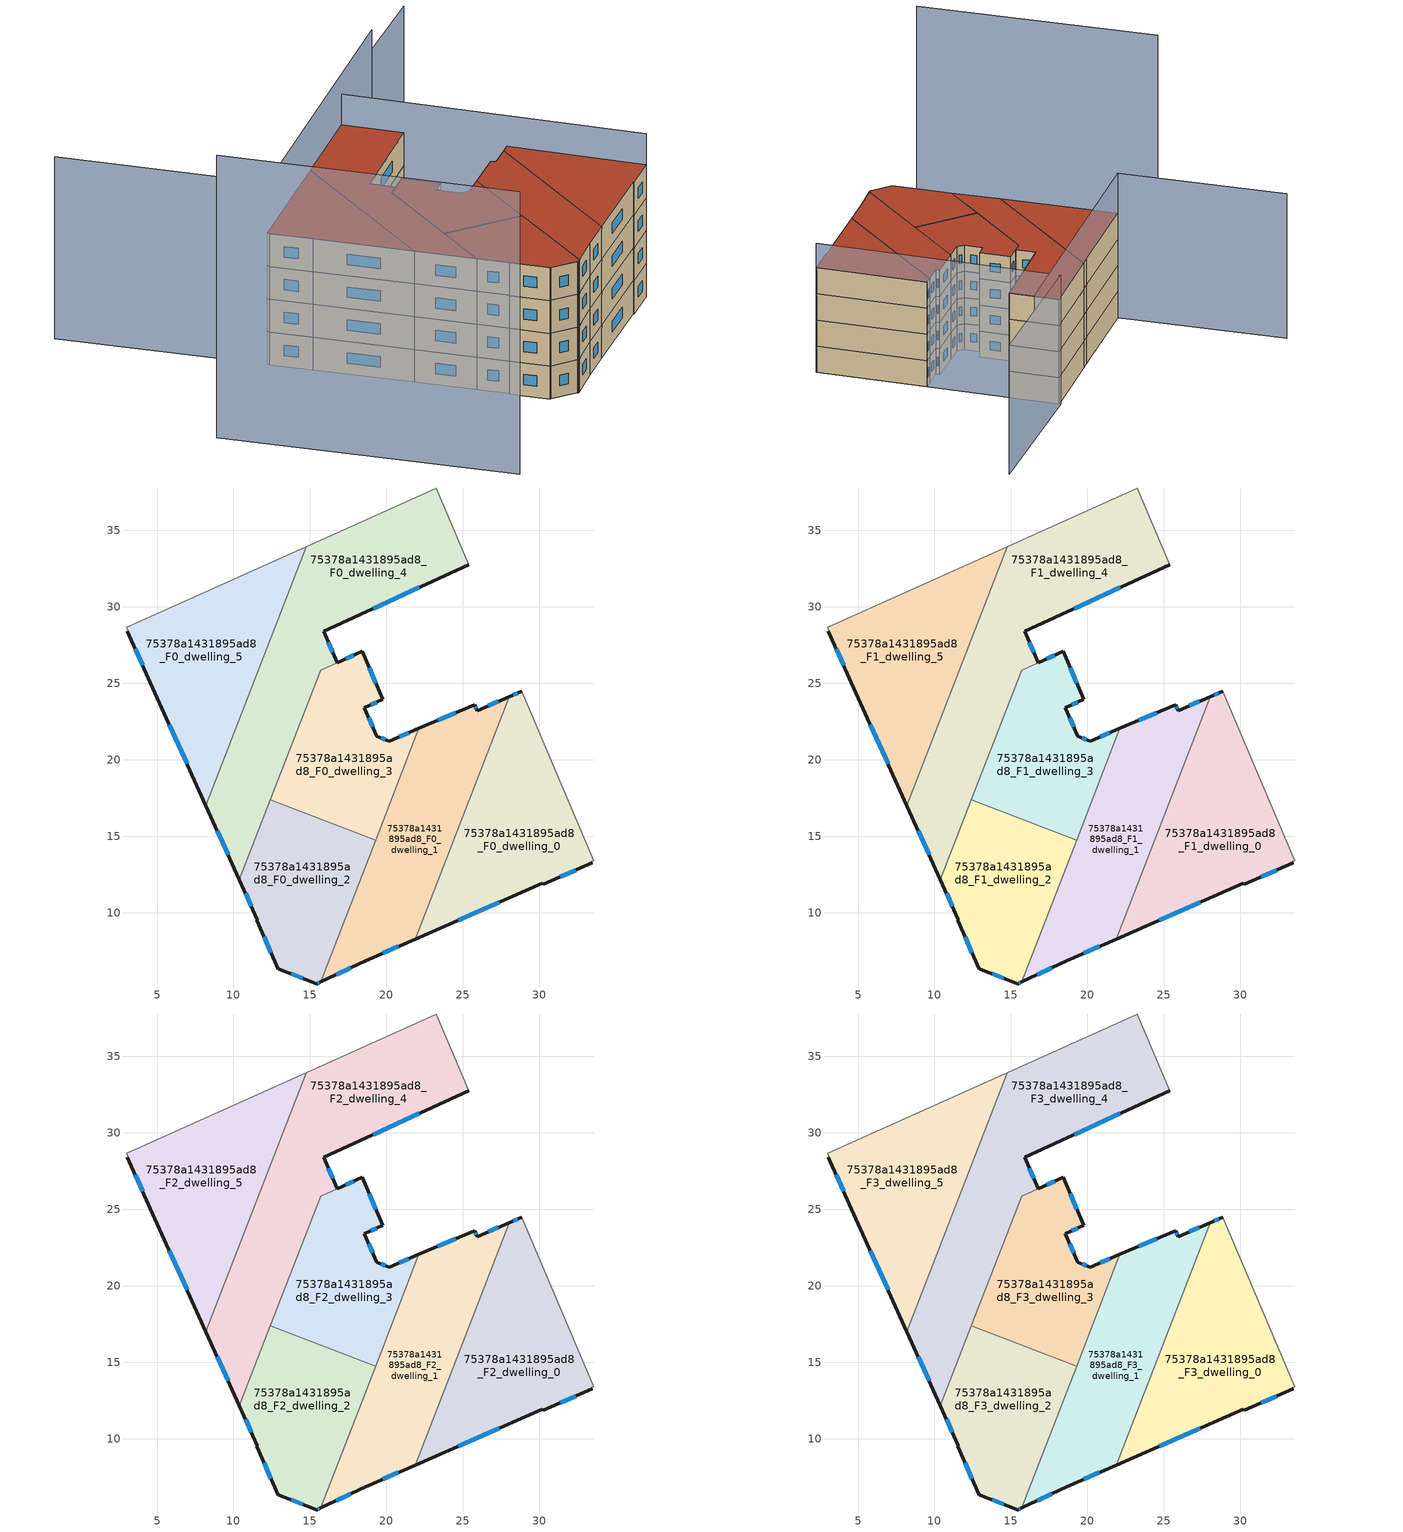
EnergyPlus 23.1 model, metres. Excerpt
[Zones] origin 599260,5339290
75378a1431895ad8_F0_dwelling_0
 floor ground (EU_floor_Construction): 28.86,24.48 33.56,13.41 33.43,13.35 33.47,13.26 30.26,11.86 30.19,11.91 21.88,8.28 28.02,24.12 z0
 wall outside (EU_wall_Construction): 21.88,8.28 30.19,11.91 30.26,11.86 33.47,13.26 / 28.86,24.48 28.02,24.12 z0:3
 wall adiabatic (EU_wall_Construction): 33.47,13.26 33.43,13.35 33.56,13.41 28.86,24.48 z0:3
 wall to 75378a1431895ad8_F0_dwelling_1 (EU_wall_Construction): 28.02,24.12 21.88,8.28 z0:3
 window (EU_Window_Construction): 31.35,12.34 32.38,12.78 / 24.71,9.52 27.36,10.68 / 28.58,24.36 28.31,24.24 z1.02:1.98
75378a1431895ad8_F0_dwelling_1
 floor ground (EU_floor_Construction): 28.02,24.12 21.88,8.28 18.66,6.87 15.7,5.47 22.13,22.04 25.76,23.6 25.94,23.21 z0
 wall outside (EU_wall_Construction): 15.7,5.47 18.66,6.87 21.88,8.28 / 28.02,24.12 25.94,23.21 25.76,23.6 22.13,22.04 z0:3
 wall to 75378a1431895ad8_F0_dwelling_2 (EU_wall_Construction): 19.29,14.73 15.7,5.47 z0:3
 wall to 75378a1431895ad8_F0_dwelling_3 (EU_wall_Construction): 22.13,22.04 19.29,14.73 z0:3
 window (EU_Window_Construction): 19.75,7.35 20.78,7.8 / 16.71,5.95 17.65,6.4 / 24.52,23.07 23.36,22.58 / 25.88,23.34 25.82,23.47 / 27.31,23.81 26.65,23.52 z1.02:1.98
75378a1431895ad8_F0_dwelling_2
 floor ground (EU_floor_Construction): 19.29,14.73 15.7,5.47 15.42,5.34 15.33,5.4 12.98,6.31 12.94,6.3 11.51,9.51 11.56,9.54 10.39,12.15 12.42,17.39 z0
 wall outside (EU_wall_Construction): 10.39,12.15 11.56,9.54 11.51,9.51 12.94,6.3 12.98,6.31 15.33,5.4 15.42,5.34 15.7,5.47 z0:3
 wall to 75378a1431895ad8_F0_dwelling_3 (EU_wall_Construction): 19.29,14.73 12.42,17.39 z0:3
 wall to 75378a1431895ad8_F0_dwelling_4 (EU_wall_Construction): 12.42,17.39 10.39,12.15 z0:3
 window (EU_Window_Construction): 15.51,5.38 15.6,5.43 / 13.78,6 14.53,5.71 / 12,8.42 12.45,7.39 / 10.79,11.26 11.16,10.43 z1.02:1.98
75378a1431895ad8_F0_dwelling_3
 floor ground (EU_floor_Construction): 18.43,27.08 19.76,23.95 18.55,23.39 19.38,21.54 20.18,21.21 22.13,22.04 19.29,14.73 12.42,17.39 15.7,25.85 z0
 wall outside (EU_wall_Construction): 22.13,22.04 20.18,21.21 19.38,21.54 18.55,23.39 19.76,23.95 18.43,27.08 16.78,26.34 z0:3
 wall to 75378a1431895ad8_F0_dwelling_4 (EU_wall_Construction): 16.77,26.34 15.7,25.85 12.42,17.39 z0:3
 window (EU_Window_Construction): 17.87,26.83 17.34,26.59 / 19.31,25.02 18.88,26.02 / 18.96,23.58 19.35,23.76 / 19.1,22.17 18.83,22.76 / 19.91,21.32 19.65,21.43 / 21.46,21.76 20.84,21.49 z1.02:1.98
75378a1431895ad8_F0_dwelling_4
 floor ground (EU_floor_Construction): 23.24,37.77 25.37,32.75 15.91,28.39 16.77,26.34 15.7,25.85 10.39,12.15 8.2,17 14.77,33.93 z0
 wall outside (EU_wall_Construction): 8.2,17 10.39,12.15 / 16.77,26.34 15.91,28.39 25.37,32.75 z0:3
 wall to 75378a1431895ad8_F0_dwelling_5 (EU_wall_Construction): 14.77,33.93 8.2,17 z0:3
 wall adiabatic (EU_wall_Construction): 25.37,32.75 23.24,37.77 14.77,33.93 z0:3
 window (EU_Window_Construction): 8.94,15.35 9.64,13.8 / 19.13,29.88 22.15,31.27 / 16.48,27.04 16.2,27.69 z1.02:1.98
75378a1431895ad8_F0_dwelling_5
 floor ground (EU_floor_Construction): 14.77,33.93 8.2,17 4.57,25.04 3.05,28.4 3.08,28.47 3.02,28.67 13.82,33.5 z0
 wall outside (EU_wall_Construction): 3.05,28.4 4.57,25.04 8.2,17 z0:3
 wall adiabatic (EU_wall_Construction): 14.77,33.93 13.82,33.5 3.02,28.67 3.08,28.47 3.05,28.4 z0:3
 window (EU_Window_Construction): 5.81,22.3 6.97,19.73 / 3.57,27.25 4.05,26.18 z1.02:1.98
75378a1431895ad8_F1_dwelling_0
 floor to 75378a1431895ad8_F0_dwelling_0 (EU_floor_Construction): 28.86,24.48 33.56,13.41 33.43,13.35 33.47,13.26 30.26,11.86 30.19,11.91 21.88,8.28 28.02,24.12 z3
 wall outside (EU_wall_Construction): 21.88,8.28 30.19,11.91 30.26,11.86 33.47,13.26 / 28.86,24.48 28.02,24.12 z3:6
 wall adiabatic (EU_wall_Construction): 33.47,13.26 33.43,13.35 33.56,13.41 28.86,24.48 z3:6
 wall to 75378a1431895ad8_F1_dwelling_1 (EU_wall_Construction): 28.02,24.12 21.88,8.28 z3:6
 window (EU_Window_Construction): 31.35,12.34 32.38,12.78 / 24.71,9.52 27.36,10.68 / 28.58,24.36 28.31,24.24 z4.02:4.98
75378a1431895ad8_F1_dwelling_1
 floor to 75378a1431895ad8_F0_dwelling_1 (EU_floor_Construction): 28.02,24.12 21.88,8.28 18.66,6.87 15.7,5.47 22.13,22.04 25.76,23.6 25.94,23.21 z3
 wall outside (EU_wall_Construction): 15.7,5.47 18.66,6.87 21.88,8.28 / 28.02,24.12 25.94,23.21 25.76,23.6 22.13,22.04 z3:6
 wall to 75378a1431895ad8_F1_dwelling_2 (EU_wall_Construction): 19.29,14.73 15.7,5.47 z3:6
 wall to 75378a1431895ad8_F1_dwelling_3 (EU_wall_Construction): 22.13,22.04 19.29,14.73 z3:6
 window (EU_Window_Construction): 19.75,7.35 20.78,7.8 / 16.71,5.95 17.65,6.4 / 24.52,23.07 23.36,22.58 / 25.88,23.34 25.82,23.47 / 27.31,23.81 26.65,23.52 z4.02:4.98
75378a1431895ad8_F1_dwelling_2
 floor to 75378a1431895ad8_F0_dwelling_2 (EU_floor_Construction): 19.29,14.73 15.7,5.47 15.42,5.34 15.33,5.4 12.98,6.31 12.94,6.3 11.51,9.51 11.56,9.54 10.39,12.15 12.42,17.39 z3
 wall outside (EU_wall_Construction): 10.39,12.15 11.56,9.54 11.51,9.51 12.94,6.3 12.98,6.31 15.33,5.4 15.42,5.34 15.7,5.47 z3:6
 wall to 75378a1431895ad8_F1_dwelling_3 (EU_wall_Construction): 19.29,14.73 12.42,17.39 z3:6
 wall to 75378a1431895ad8_F1_dwelling_4 (EU_wall_Construction): 12.42,17.39 10.39,12.15 z3:6
 window (EU_Window_Construction): 15.51,5.38 15.6,5.43 / 13.78,6 14.53,5.71 / 12,8.42 12.45,7.39 / 10.79,11.26 11.16,10.43 z4.02:4.98
75378a1431895ad8_F1_dwelling_3
 floor to 75378a1431895ad8_F0_dwelling_3 (EU_floor_Construction): 18.43,27.08 19.76,23.95 18.55,23.39 19.38,21.54 20.18,21.21 22.13,22.04 19.29,14.73 12.42,17.39 15.7,25.85 z3
 wall outside (EU_wall_Construction): 22.13,22.04 20.18,21.21 19.38,21.54 18.55,23.39 19.76,23.95 18.43,27.08 16.78,26.34 z3:6
 wall to 75378a1431895ad8_F1_dwelling_4 (EU_wall_Construction): 16.77,26.34 15.7,25.85 12.42,17.39 z3:6
 window (EU_Window_Construction): 17.87,26.83 17.34,26.59 / 19.31,25.02 18.88,26.02 / 18.96,23.58 19.35,23.76 / 19.1,22.17 18.83,22.76 / 19.91,21.32 19.65,21.43 / 21.46,21.76 20.84,21.49 z4.02:4.98
75378a1431895ad8_F1_dwelling_4
 floor to 75378a1431895ad8_F0_dwelling_4 (EU_floor_Construction): 23.24,37.77 25.37,32.75 15.91,28.39 16.77,26.34 15.7,25.85 10.39,12.15 8.2,17 14.77,33.93 z3
 wall outside (EU_wall_Construction): 8.2,17 10.39,12.15 / 16.77,26.34 15.91,28.39 25.37,32.75 z3:6
 wall to 75378a1431895ad8_F1_dwelling_5 (EU_wall_Construction): 14.77,33.93 8.2,17 z3:6
 wall adiabatic (EU_wall_Construction): 25.37,32.75 23.24,37.77 14.77,33.93 z3:6
 window (EU_Window_Construction): 8.94,15.35 9.64,13.8 / 19.13,29.88 22.15,31.27 / 16.48,27.04 16.2,27.69 z4.02:4.98
75378a1431895ad8_F1_dwelling_5
 floor to 75378a1431895ad8_F0_dwelling_5 (EU_floor_Construction): 14.77,33.93 8.2,17 4.57,25.04 3.05,28.4 3.08,28.47 3.02,28.67 13.82,33.5 z3
 wall outside (EU_wall_Construction): 3.05,28.4 4.57,25.04 8.2,17 z3:6
 wall adiabatic (EU_wall_Construction): 14.77,33.93 13.82,33.5 3.02,28.67 3.08,28.47 3.05,28.4 z3:6
 window (EU_Window_Construction): 5.81,22.3 6.97,19.73 / 3.57,27.25 4.05,26.18 z4.02:4.98
75378a1431895ad8_F2_dwelling_0
 floor to 75378a1431895ad8_F1_dwelling_0 (EU_floor_Construction): 28.86,24.48 33.56,13.41 33.43,13.35 33.47,13.26 30.26,11.86 30.19,11.91 21.88,8.28 28.02,24.12 z6
 wall outside (EU_wall_Construction): 21.88,8.28 30.19,11.91 30.26,11.86 33.47,13.26 / 28.86,24.48 28.02,24.12 z6:9
 wall adiabatic (EU_wall_Construction): 33.47,13.26 33.43,13.35 33.56,13.41 28.86,24.48 z6:9
 wall to 75378a1431895ad8_F2_dwelling_1 (EU_wall_Construction): 28.02,24.12 21.88,8.28 z6:9
 window (EU_Window_Construction): 31.35,12.34 32.38,12.78 / 24.71,9.52 27.36,10.68 / 28.58,24.36 28.31,24.24 z7.02:7.98
75378a1431895ad8_F2_dwelling_1
 floor to 75378a1431895ad8_F1_dwelling_1 (EU_floor_Construction): 28.02,24.12 21.88,8.28 18.66,6.87 15.7,5.47 22.13,22.04 25.76,23.6 25.94,23.21 z6
 wall outside (EU_wall_Construction): 15.7,5.47 18.66,6.87 21.88,8.28 / 28.02,24.12 25.94,23.21 25.76,23.6 22.13,22.04 z6:9
 wall to 75378a1431895ad8_F2_dwelling_2 (EU_wall_Construction): 19.29,14.73 15.7,5.47 z6:9
 wall to 75378a1431895ad8_F2_dwelling_3 (EU_wall_Construction): 22.13,22.04 19.29,14.73 z6:9
 window (EU_Window_Construction): 19.75,7.35 20.78,7.8 / 16.71,5.95 17.65,6.4 / 24.52,23.07 23.36,22.58 / 25.88,23.34 25.82,23.47 / 27.31,23.81 26.65,23.52 z7.02:7.98
75378a1431895ad8_F2_dwelling_2
 floor to 75378a1431895ad8_F1_dwelling_2 (EU_floor_Construction): 19.29,14.73 15.7,5.47 15.42,5.34 15.33,5.4 12.98,6.31 12.94,6.3 11.51,9.51 11.56,9.54 10.39,12.15 12.42,17.39 z6
 wall outside (EU_wall_Construction): 10.39,12.15 11.56,9.54 11.51,9.51 12.94,6.3 12.98,6.31 15.33,5.4 15.42,5.34 15.7,5.47 z6:9
 wall to 75378a1431895ad8_F2_dwelling_3 (EU_wall_Construction): 19.29,14.73 12.42,17.39 z6:9
 wall to 75378a1431895ad8_F2_dwelling_4 (EU_wall_Construction): 12.42,17.39 10.39,12.15 z6:9
 window (EU_Window_Construction): 15.51,5.38 15.6,5.43 / 13.78,6 14.53,5.71 / 12,8.42 12.45,7.39 / 10.79,11.26 11.16,10.43 z7.02:7.98
75378a1431895ad8_F2_dwelling_3
 floor to 75378a1431895ad8_F1_dwelling_3 (EU_floor_Construction): 18.43,27.08 19.76,23.95 18.55,23.39 19.38,21.54 20.18,21.21 22.13,22.04 19.29,14.73 12.42,17.39 15.7,25.85 z6
 wall outside (EU_wall_Construction): 22.13,22.04 20.18,21.21 19.38,21.54 18.55,23.39 19.76,23.95 18.43,27.08 16.78,26.34 z6:9
 wall to 75378a1431895ad8_F2_dwelling_4 (EU_wall_Construction): 16.77,26.34 15.7,25.85 12.42,17.39 z6:9
 window (EU_Window_Construction): 17.87,26.83 17.34,26.59 / 19.31,25.02 18.88,26.02 / 18.96,23.58 19.35,23.76 / 19.1,22.17 18.83,22.76 / 19.91,21.32 19.65,21.43 / 21.46,21.76 20.84,21.49 z7.02:7.98
75378a1431895ad8_F2_dwelling_4
 floor to 75378a1431895ad8_F1_dwelling_4 (EU_floor_Construction): 23.24,37.77 25.37,32.75 15.91,28.39 16.77,26.34 15.7,25.85 10.39,12.15 8.2,17 14.77,33.93 z6
 wall outside (EU_wall_Construction): 8.2,17 10.39,12.15 / 16.77,26.34 15.91,28.39 25.37,32.75 z6:9
 wall to 75378a1431895ad8_F2_dwelling_5 (EU_wall_Construction): 14.77,33.93 8.2,17 z6:9
 wall adiabatic (EU_wall_Construction): 25.37,32.75 23.24,37.77 14.77,33.93 z6:9
 window (EU_Window_Construction): 8.94,15.35 9.64,13.8 / 19.13,29.88 22.15,31.27 / 16.48,27.04 16.2,27.69 z7.02:7.98
75378a1431895ad8_F2_dwelling_5
 floor to 75378a1431895ad8_F1_dwelling_5 (EU_floor_Construction): 14.77,33.93 8.2,17 4.57,25.04 3.05,28.4 3.08,28.47 3.02,28.67 13.82,33.5 z6
 wall outside (EU_wall_Construction): 3.05,28.4 4.57,25.04 8.2,17 z6:9
 wall adiabatic (EU_wall_Construction): 14.77,33.93 13.82,33.5 3.02,28.67 3.08,28.47 3.05,28.4 z6:9
 window (EU_Window_Construction): 5.81,22.3 6.97,19.73 / 3.57,27.25 4.05,26.18 z7.02:7.98
75378a1431895ad8_F3_dwelling_0
 floor to 75378a1431895ad8_F2_dwelling_0 (EU_floor_Construction): 28.86,24.48 33.56,13.41 33.43,13.35 33.47,13.26 30.26,11.86 30.19,11.91 21.88,8.28 28.02,24.12 z9
 wall outside (EU_wall_Construction): 21.88,8.28 30.19,11.91 30.26,11.86 33.47,13.26 / 28.86,24.48 28.02,24.12 z9:12
 wall adiabatic (EU_wall_Construction): 33.47,13.26 33.43,13.35 33.56,13.41 28.86,24.48 z9:12
 wall to 75378a1431895ad8_F3_dwelling_1 (EU_wall_Construction): 28.02,24.12 21.88,8.28 z9:12
 window (EU_Window_Construction): 31.35,12.34 32.38,12.78 / 24.71,9.52 27.36,10.68 / 28.58,24.36 28.31,24.24 z10.02:10.98
 roof outside (EU_roof_Construction): 30.26,11.86 33.47,13.26 33.43,13.35 33.56,13.41 28.86,24.48 28.02,24.12 21.88,8.28 30.19,11.91 z12
75378a1431895ad8_F3_dwelling_1
 floor to 75378a1431895ad8_F2_dwelling_1 (EU_floor_Construction): 28.02,24.12 21.88,8.28 18.66,6.87 15.7,5.47 22.13,22.04 25.76,23.6 25.94,23.21 z9
 wall outside (EU_wall_Construction): 15.7,5.47 18.66,6.87 21.88,8.28 / 28.02,24.12 25.94,23.21 25.76,23.6 22.13,22.04 z9:12
 wall to 75378a1431895ad8_F3_dwelling_2 (EU_wall_Construction): 19.29,14.73 15.7,5.47 z9:12
 wall to 75378a1431895ad8_F3_dwelling_3 (EU_wall_Construction): 22.13,22.04 19.29,14.73 z9:12
 window (EU_Window_Construction): 19.75,7.35 20.78,7.8 / 16.71,5.95 17.65,6.4 / 24.52,23.07 23.36,22.58 / 25.88,23.34 25.82,23.47 / 27.31,23.81 26.65,23.52 z10.02:10.98
 roof outside (EU_roof_Construction): 21.88,8.28 28.02,24.12 25.94,23.21 25.76,23.6 22.13,22.04 15.7,5.47 18.66,6.87 z12
75378a1431895ad8_F3_dwelling_2
 floor to 75378a1431895ad8_F2_dwelling_2 (EU_floor_Construction): 19.29,14.73 15.7,5.47 15.42,5.34 15.33,5.4 12.98,6.31 12.94,6.3 11.51,9.51 11.56,9.54 10.39,12.15 12.42,17.39 z9
 wall outside (EU_wall_Construction): 10.39,12.15 11.56,9.54 11.51,9.51 12.94,6.3 12.98,6.31 15.33,5.4 15.42,5.34 15.7,5.47 z9:12
 wall to 75378a1431895ad8_F3_dwelling_3 (EU_wall_Construction): 19.29,14.73 12.42,17.39 z9:12
 wall to 75378a1431895ad8_F3_dwelling_4 (EU_wall_Construction): 12.42,17.39 10.39,12.15 z9:12
 window (EU_Window_Construction): 15.51,5.38 15.6,5.43 / 13.78,6 14.53,5.71 / 12,8.42 12.45,7.39 / 10.79,11.26 11.16,10.43 z10.02:10.98
 roof outside (EU_roof_Construction): 15.7,5.47 19.29,14.73 12.42,17.39 10.39,12.15 11.56,9.54 11.51,9.51 12.94,6.3 12.98,6.31 15.33,5.4 15.42,5.34 z12
75378a1431895ad8_F3_dwelling_3
 floor to 75378a1431895ad8_F2_dwelling_3 (EU_floor_Construction): 18.43,27.08 19.76,23.95 18.55,23.39 19.38,21.54 20.18,21.21 22.13,22.04 19.29,14.73 12.42,17.39 15.7,25.85 z9
 wall outside (EU_wall_Construction): 22.13,22.04 20.18,21.21 19.38,21.54 18.55,23.39 19.76,23.95 18.43,27.08 16.78,26.34 z9:12
 wall to 75378a1431895ad8_F3_dwelling_4 (EU_wall_Construction): 16.77,26.34 15.7,25.85 12.42,17.39 z9:12
 window (EU_Window_Construction): 17.87,26.83 17.34,26.59 / 19.31,25.02 18.88,26.02 / 18.96,23.58 19.35,23.76 / 19.1,22.17 18.83,22.76 / 19.91,21.32 19.65,21.43 / 21.46,21.76 20.84,21.49 z10.02:10.98
 roof outside (EU_roof_Construction): 19.29,14.73 22.13,22.04 20.18,21.21 19.38,21.54 18.55,23.39 19.76,23.95 18.43,27.08 15.7,25.85 12.42,17.39 z12
75378a1431895ad8_F3_dwelling_4
 floor to 75378a1431895ad8_F2_dwelling_4 (EU_floor_Construction): 23.24,37.77 25.37,32.75 15.91,28.39 16.77,26.34 15.7,25.85 10.39,12.15 8.2,17 14.77,33.93 z9
 wall outside (EU_wall_Construction): 8.2,17 10.39,12.15 / 16.77,26.34 15.91,28.39 25.37,32.75 z9:12
 wall to 75378a1431895ad8_F3_dwelling_5 (EU_wall_Construction): 14.77,33.93 8.2,17 z9:12
 wall adiabatic (EU_wall_Construction): 25.37,32.75 23.24,37.77 14.77,33.93 z9:12
 window (EU_Window_Construction): 8.94,15.35 9.64,13.8 / 19.13,29.88 22.15,31.27 / 16.48,27.04 16.2,27.69 z10.02:10.98
 roof outside (EU_roof_Construction): 10.39,12.15 15.7,25.85 16.77,26.34 15.91,28.39 25.37,32.75 23.24,37.77 14.77,33.93 8.2,17 z12
75378a1431895ad8_F3_dwelling_5
 floor to 75378a1431895ad8_F2_dwelling_5 (EU_floor_Construction): 14.77,33.93 8.2,17 4.57,25.04 3.05,28.4 3.08,28.47 3.02,28.67 13.82,33.5 z9
 wall outside (EU_wall_Construction): 3.05,28.4 4.57,25.04 8.2,17 z9:12
 wall adiabatic (EU_wall_Construction): 14.77,33.93 13.82,33.5 3.02,28.67 3.08,28.47 3.05,28.4 z9:12
 window (EU_Window_Construction): 5.81,22.3 6.97,19.73 / 3.57,27.25 4.05,26.18 z10.02:10.98
 roof outside (EU_roof_Construction): 8.2,17 14.77,33.93 13.82,33.5 3.02,28.67 3.08,28.47 3.05,28.4 4.57,25.04 z12
shading: -10.67,22.53 0.06,-1.27 z0:25.8; 33.58,13.35 23.18,37.9 / 23.18,37.9 39.82,44.96 z0:14.8; 31.59,41.47 3,28.65 / 3,28.65 -4.49,45.36 z0:16.6
[Building]
EU S2 Campaign: North Axis=0; Terrain=City; Solar Distribution=FullExterior
[Site:Location]
Vienna: Latitude=48; Longitude=16.5; Time Zone=1; Elevation=183
[SizingPeriod:WeatherFileDays]
AnnualSizingPeriod: Begin Month=1; Begin Day of Month=1; End Month=12; End Day of Month=31; Day of Week for Start Day=Monday; Use Weather File Daylight Saving Period=No; Use Weather File Rain and Snow Indicators=No
[MATERIAL]
EU_InternalMass_Material: Roughness=MediumRough; Thickness=0.1; Conductivity=1; Density=1800; Specific Heat=900; Thermal Absorptance=0.9; Solar Absorptance=0.7; Visible Absorptance=0.7
[MATERIAL:NOMASS] Roughness=MediumRough; Thermal Absorptance=0.9; Solar Absorptance=0.7; Visible Absorptance=0.7
Name | Thermal Resistance
EU_wall_NoMass | 0.942466
EU_roof_NoMass | 0.551687
EU_floor_NoMass | 0.66527
[WINDOWMATERIAL:SIMPLEGLAZINGSYSTEM]
EU_Window_SimpleGlazing: UFactor=2.03367; Solar Heat Gain Coefficient=0.65; Visible Transmittance=0.65
[CONSTRUCTION]
EU_wall_Construction: EU_wall_NoMass
EU_roof_Construction: EU_roof_NoMass
EU_floor_Construction: EU_floor_NoMass
EU_Window_Construction: EU_Window_SimpleGlazing
EU_InternalMass_Construction: EU_InternalMass_Material
[ZONE] Type=1; Multiplier=1; Ceiling Height=autocalculate; Floor Area=autocalculate; Part of Total Floor Area=Yes
Name | Volume
75378a1431895ad8_F0_dwelling_0; 75378a1431895ad8_F1_dwelling_0; 75378a1431895ad8_F2_dwelling_0; 75378a1431895ad8_F3_dwelling_0 | 247.986
75378a1431895ad8_F0_dwelling_1; 75378a1431895ad8_F1_dwelling_1; 75378a1431895ad8_F2_dwelling_1; 75378a1431895ad8_F3_dwelling_1 | 247.975
75378a1431895ad8_F0_dwelling_2; 75378a1431895ad8_F1_dwelling_2; 75378a1431895ad8_F2_dwelling_2; 75378a1431895ad8_F3_dwelling_2 | 193.618
75378a1431895ad8_F0_dwelling_3; 75378a1431895ad8_F1_dwelling_3; 75378a1431895ad8_F2_dwelling_3; 75378a1431895ad8_F3_dwelling_3 | 191.517
75378a1431895ad8_F0_dwelling_4; 75378a1431895ad8_F1_dwelling_4; 75378a1431895ad8_F2_dwelling_4; 75378a1431895ad8_F3_dwelling_4 | 358.803
75378a1431895ad8_F0_dwelling_5; 75378a1431895ad8_F1_dwelling_5; 75378a1431895ad8_F2_dwelling_5; 75378a1431895ad8_F3_dwelling_5 | 247.994
[INTERNALMASS] Construction=EU_InternalMass_Construction
Name | Zone or ZoneList | Surface Area
75378a1431895ad8_F0_dwelling_0_EU_InternalMass | 75378a1431895ad8_F0_dwelling_0 | 82.6618
75378a1431895ad8_F0_dwelling_1_EU_InternalMass | 75378a1431895ad8_F0_dwelling_1 | 82.658
75378a1431895ad8_F0_dwelling_2_EU_InternalMass | 75378a1431895ad8_F0_dwelling_2 | 64.538
75378a1431895ad8_F0_dwelling_3_EU_InternalMass | 75378a1431895ad8_F0_dwelling_3 | 63.8442
75378a1431895ad8_F0_dwelling_4_EU_InternalMass | 75378a1431895ad8_F0_dwelling_4 | 119.602
75378a1431895ad8_F0_dwelling_5_EU_InternalMass | 75378a1431895ad8_F0_dwelling_5 | 82.6655
75378a1431895ad8_F1_dwelling_0_EU_InternalMass | 75378a1431895ad8_F1_dwelling_0 | 82.6618
75378a1431895ad8_F1_dwelling_1_EU_InternalMass | 75378a1431895ad8_F1_dwelling_1 | 82.658
75378a1431895ad8_F1_dwelling_2_EU_InternalMass | 75378a1431895ad8_F1_dwelling_2 | 64.538
75378a1431895ad8_F1_dwelling_3_EU_InternalMass | 75378a1431895ad8_F1_dwelling_3 | 63.8442
75378a1431895ad8_F1_dwelling_4_EU_InternalMass | 75378a1431895ad8_F1_dwelling_4 | 119.602
75378a1431895ad8_F1_dwelling_5_EU_InternalMass | 75378a1431895ad8_F1_dwelling_5 | 82.6655
75378a1431895ad8_F2_dwelling_0_EU_InternalMass | 75378a1431895ad8_F2_dwelling_0 | 82.6618
75378a1431895ad8_F2_dwelling_1_EU_InternalMass | 75378a1431895ad8_F2_dwelling_1 | 82.658
75378a1431895ad8_F2_dwelling_2_EU_InternalMass | 75378a1431895ad8_F2_dwelling_2 | 64.538
75378a1431895ad8_F2_dwelling_3_EU_InternalMass | 75378a1431895ad8_F2_dwelling_3 | 63.8442
75378a1431895ad8_F2_dwelling_4_EU_InternalMass | 75378a1431895ad8_F2_dwelling_4 | 119.602
75378a1431895ad8_F2_dwelling_5_EU_InternalMass | 75378a1431895ad8_F2_dwelling_5 | 82.6655
75378a1431895ad8_F3_dwelling_0_EU_InternalMass | 75378a1431895ad8_F3_dwelling_0 | 82.6618
75378a1431895ad8_F3_dwelling_1_EU_InternalMass | 75378a1431895ad8_F3_dwelling_1 | 82.658
75378a1431895ad8_F3_dwelling_2_EU_InternalMass | 75378a1431895ad8_F3_dwelling_2 | 64.538
75378a1431895ad8_F3_dwelling_3_EU_InternalMass | 75378a1431895ad8_F3_dwelling_3 | 63.8442
75378a1431895ad8_F3_dwelling_4_EU_InternalMass | 75378a1431895ad8_F3_dwelling_4 | 119.602
75378a1431895ad8_F3_dwelling_5_EU_InternalMass | 75378a1431895ad8_F3_dwelling_5 | 82.6655
[OTHEREQUIPMENT] Fuel Type=Electricity; Design Level Calculation Method=Watts/Area; Power per Zone Floor Area=1; Fraction Latent=0; Fraction Radiant=0; Fraction Lost=0; Carbon Dioxide Generation Rate=0; EndUse Subcategory=EU_Step8_InternalGains
Name | Zone or ZoneList or Space or SpaceList | Schedule
EU_Step8_InternalGain_75378a1431895ad8_F0_dwelling_0_f000 | 75378a1431895ad8_F0_dwelling_0 | EU_Step8_GainSchedule_75378a1431895ad8_F0_dwelling_0_f000
EU_Step8_InternalGain_75378a1431895ad8_F0_dwelling_1_f000 | 75378a1431895ad8_F0_dwelling_1 | EU_Step8_GainSchedule_75378a1431895ad8_F0_dwelling_1_f000
EU_Step8_InternalGain_75378a1431895ad8_F0_dwelling_2_f000 | 75378a1431895ad8_F0_dwelling_2 | EU_Step8_GainSchedule_75378a1431895ad8_F0_dwelling_2_f000
EU_Step8_InternalGain_75378a1431895ad8_F0_dwelling_3_f000 | 75378a1431895ad8_F0_dwelling_3 | EU_Step8_GainSchedule_75378a1431895ad8_F0_dwelling_3_f000
EU_Step8_InternalGain_75378a1431895ad8_F0_dwelling_4_f000 | 75378a1431895ad8_F0_dwelling_4 | EU_Step8_GainSchedule_75378a1431895ad8_F0_dwelling_4_f000
EU_Step8_InternalGain_75378a1431895ad8_F0_dwelling_5_f000 | 75378a1431895ad8_F0_dwelling_5 | EU_Step8_GainSchedule_75378a1431895ad8_F0_dwelling_5_f000
EU_Step8_InternalGain_75378a1431895ad8_F1_dwelling_0_f000 | 75378a1431895ad8_F1_dwelling_0 | EU_Step8_GainSchedule_75378a1431895ad8_F1_dwelling_0_f000
EU_Step8_InternalGain_75378a1431895ad8_F1_dwelling_1_f000 | 75378a1431895ad8_F1_dwelling_1 | EU_Step8_GainSchedule_75378a1431895ad8_F1_dwelling_1_f000
EU_Step8_InternalGain_75378a1431895ad8_F1_dwelling_2_f000 | 75378a1431895ad8_F1_dwelling_2 | EU_Step8_GainSchedule_75378a1431895ad8_F1_dwelling_2_f000
EU_Step8_InternalGain_75378a1431895ad8_F1_dwelling_3_f000 | 75378a1431895ad8_F1_dwelling_3 | EU_Step8_GainSchedule_75378a1431895ad8_F1_dwelling_3_f000
EU_Step8_InternalGain_75378a1431895ad8_F1_dwelling_4_f000 | 75378a1431895ad8_F1_dwelling_4 | EU_Step8_GainSchedule_75378a1431895ad8_F1_dwelling_4_f000
EU_Step8_InternalGain_75378a1431895ad8_F1_dwelling_5_f000 | 75378a1431895ad8_F1_dwelling_5 | EU_Step8_GainSchedule_75378a1431895ad8_F1_dwelling_5_f000
EU_Step8_InternalGain_75378a1431895ad8_F2_dwelling_0_f000 | 75378a1431895ad8_F2_dwelling_0 | EU_Step8_GainSchedule_75378a1431895ad8_F2_dwelling_0_f000
EU_Step8_InternalGain_75378a1431895ad8_F2_dwelling_1_f000 | 75378a1431895ad8_F2_dwelling_1 | EU_Step8_GainSchedule_75378a1431895ad8_F2_dwelling_1_f000
EU_Step8_InternalGain_75378a1431895ad8_F2_dwelling_2_f000 | 75378a1431895ad8_F2_dwelling_2 | EU_Step8_GainSchedule_75378a1431895ad8_F2_dwelling_2_f000
EU_Step8_InternalGain_75378a1431895ad8_F2_dwelling_3_f000 | 75378a1431895ad8_F2_dwelling_3 | EU_Step8_GainSchedule_75378a1431895ad8_F2_dwelling_3_f000
EU_Step8_InternalGain_75378a1431895ad8_F2_dwelling_4_f000 | 75378a1431895ad8_F2_dwelling_4 | EU_Step8_GainSchedule_75378a1431895ad8_F2_dwelling_4_f000
EU_Step8_InternalGain_75378a1431895ad8_F2_dwelling_5_f000 | 75378a1431895ad8_F2_dwelling_5 | EU_Step8_GainSchedule_75378a1431895ad8_F2_dwelling_5_f000
EU_Step8_InternalGain_75378a1431895ad8_F3_dwelling_0_f000 | 75378a1431895ad8_F3_dwelling_0 | EU_Step8_GainSchedule_75378a1431895ad8_F3_dwelling_0_f000
EU_Step8_InternalGain_75378a1431895ad8_F3_dwelling_1_f000 | 75378a1431895ad8_F3_dwelling_1 | EU_Step8_GainSchedule_75378a1431895ad8_F3_dwelling_1_f000
EU_Step8_InternalGain_75378a1431895ad8_F3_dwelling_2_f000 | 75378a1431895ad8_F3_dwelling_2 | EU_Step8_GainSchedule_75378a1431895ad8_F3_dwelling_2_f000
EU_Step8_InternalGain_75378a1431895ad8_F3_dwelling_3_f000 | 75378a1431895ad8_F3_dwelling_3 | EU_Step8_GainSchedule_75378a1431895ad8_F3_dwelling_3_f000
EU_Step8_InternalGain_75378a1431895ad8_F3_dwelling_4_f000 | 75378a1431895ad8_F3_dwelling_4 | EU_Step8_GainSchedule_75378a1431895ad8_F3_dwelling_4_f000
EU_Step8_InternalGain_75378a1431895ad8_F3_dwelling_5_f000 | 75378a1431895ad8_F3_dwelling_5 | EU_Step8_GainSchedule_75378a1431895ad8_F3_dwelling_5_f000
[ZONEVENTILATION:DESIGNFLOWRATE] Schedule=EU_AlwaysOn; Design Flow Rate Calculation Method=AirChanges/Hour; Air Changes per Hour=0.530523; Ventilation Type=Natural; Fan Pressure Rise=0; Fan Total Efficiency=1; Constant Term Coefficient=1; Temperature Term Coefficient=0; Velocity Term Coefficient=0; Velocity Squared Term Coefficient=0; Minimum Indoor Temperature=-100; Maximum Indoor Temperature=100; Delta Temperature=-100; Minimum Outdoor Temperature=-100; Maximum Outdoor Temperature=100; Maximum Wind Speed=40
Name | Zone or ZoneList or Space or SpaceList
EU_ConstantAir_75378a1431895ad8_F0_dwelling_0 | 75378a1431895ad8_F0_dwelling_0
EU_ConstantAir_75378a1431895ad8_F0_dwelling_1 | 75378a1431895ad8_F0_dwelling_1
EU_ConstantAir_75378a1431895ad8_F0_dwelling_2 | 75378a1431895ad8_F0_dwelling_2
EU_ConstantAir_75378a1431895ad8_F0_dwelling_3 | 75378a1431895ad8_F0_dwelling_3
EU_ConstantAir_75378a1431895ad8_F0_dwelling_4 | 75378a1431895ad8_F0_dwelling_4
EU_ConstantAir_75378a1431895ad8_F0_dwelling_5 | 75378a1431895ad8_F0_dwelling_5
EU_ConstantAir_75378a1431895ad8_F1_dwelling_0 | 75378a1431895ad8_F1_dwelling_0
EU_ConstantAir_75378a1431895ad8_F1_dwelling_1 | 75378a1431895ad8_F1_dwelling_1
EU_ConstantAir_75378a1431895ad8_F1_dwelling_2 | 75378a1431895ad8_F1_dwelling_2
EU_ConstantAir_75378a1431895ad8_F1_dwelling_3 | 75378a1431895ad8_F1_dwelling_3
EU_ConstantAir_75378a1431895ad8_F1_dwelling_4 | 75378a1431895ad8_F1_dwelling_4
EU_ConstantAir_75378a1431895ad8_F1_dwelling_5 | 75378a1431895ad8_F1_dwelling_5
EU_ConstantAir_75378a1431895ad8_F2_dwelling_0 | 75378a1431895ad8_F2_dwelling_0
EU_ConstantAir_75378a1431895ad8_F2_dwelling_1 | 75378a1431895ad8_F2_dwelling_1
EU_ConstantAir_75378a1431895ad8_F2_dwelling_2 | 75378a1431895ad8_F2_dwelling_2
EU_ConstantAir_75378a1431895ad8_F2_dwelling_3 | 75378a1431895ad8_F2_dwelling_3
EU_ConstantAir_75378a1431895ad8_F2_dwelling_4 | 75378a1431895ad8_F2_dwelling_4
EU_ConstantAir_75378a1431895ad8_F2_dwelling_5 | 75378a1431895ad8_F2_dwelling_5
EU_ConstantAir_75378a1431895ad8_F3_dwelling_0 | 75378a1431895ad8_F3_dwelling_0
EU_ConstantAir_75378a1431895ad8_F3_dwelling_1 | 75378a1431895ad8_F3_dwelling_1
EU_ConstantAir_75378a1431895ad8_F3_dwelling_2 | 75378a1431895ad8_F3_dwelling_2
EU_ConstantAir_75378a1431895ad8_F3_dwelling_3 | 75378a1431895ad8_F3_dwelling_3
EU_ConstantAir_75378a1431895ad8_F3_dwelling_4 | 75378a1431895ad8_F3_dwelling_4
EU_ConstantAir_75378a1431895ad8_F3_dwelling_5 | 75378a1431895ad8_F3_dwelling_5
[HVACTEMPLATE:THERMOSTAT] Constant Heating Setpoint=20; Constant Cooling Setpoint=50
EU_HeatOnly_75378a1431895ad8_F0_dwelling_0; EU_HeatOnly_75378a1431895ad8_F0_dwelling_1; EU_HeatOnly_75378a1431895ad8_F0_dwelling_2; EU_HeatOnly_75378a1431895ad8_F0_dwelling_3; EU_HeatOnly_75378a1431895ad8_F0_dwelling_4; EU_HeatOnly_75378a1431895ad8_F0_dwelling_5; EU_HeatOnly_75378a1431895ad8_F1_dwelling_0; EU_HeatOnly_75378a1431895ad8_F1_dwelling_1; EU_HeatOnly_75378a1431895ad8_F1_dwelling_2; EU_HeatOnly_75378a1431895ad8_F1_dwelling_3; EU_HeatOnly_75378a1431895ad8_F1_dwelling_4; EU_HeatOnly_75378a1431895ad8_F1_dwelling_5; EU_HeatOnly_75378a1431895ad8_F2_dwelling_0; EU_HeatOnly_75378a1431895ad8_F2_dwelling_1; EU_HeatOnly_75378a1431895ad8_F2_dwelling_2; EU_HeatOnly_75378a1431895ad8_F2_dwelling_3; EU_HeatOnly_75378a1431895ad8_F2_dwelling_4; EU_HeatOnly_75378a1431895ad8_F2_dwelling_5; EU_HeatOnly_75378a1431895ad8_F3_dwelling_0; EU_HeatOnly_75378a1431895ad8_F3_dwelling_1; EU_HeatOnly_75378a1431895ad8_F3_dwelling_2; EU_HeatOnly_75378a1431895ad8_F3_dwelling_3; EU_HeatOnly_75378a1431895ad8_F3_dwelling_4; EU_HeatOnly_75378a1431895ad8_F3_dwelling_5
[HVACTEMPLATE:ZONE:IDEALLOADSAIRSYSTEM] System Availability Schedule=EU_AlwaysOn; Maximum Heating Supply Air Temperature=50; Minimum Cooling Supply Air Temperature=13; Maximum Heating Supply Air Humidity Ratio=0.0156; Minimum Cooling Supply Air Humidity Ratio=0.0077; Heating Limit=NoLimit; Cooling Limit=NoLimit; Heating Availability Schedule=EU_AlwaysOn; Cooling Availability Schedule=EU_CoolingOff; Dehumidification Control Type=ConstantSensibleHeatRatio; Cooling Sensible Heat Ratio=0.7; Dehumidification Setpoint=60; Humidification Control Type=None; Humidification Setpoint=30; Outdoor Air Method=None; Outdoor Air Flow Rate per Person=0.00944; Outdoor Air Flow Rate per Zone Floor Area=0; Outdoor Air Flow Rate per Zone=0; Demand Controlled Ventilation Type=None; Outdoor Air Economizer Type=NoEconomizer; Heat Recovery Type=None; Sensible Heat Recovery Effectiveness=0.7; Latent Heat Recovery Effectiveness=0.65
Name | Template Thermostat
75378a1431895ad8_F0_dwelling_0 | EU_HeatOnly_75378a1431895ad8_F0_dwelling_0
75378a1431895ad8_F0_dwelling_1 | EU_HeatOnly_75378a1431895ad8_F0_dwelling_1
75378a1431895ad8_F0_dwelling_2 | EU_HeatOnly_75378a1431895ad8_F0_dwelling_2
75378a1431895ad8_F0_dwelling_3 | EU_HeatOnly_75378a1431895ad8_F0_dwelling_3
75378a1431895ad8_F0_dwelling_4 | EU_HeatOnly_75378a1431895ad8_F0_dwelling_4
75378a1431895ad8_F0_dwelling_5 | EU_HeatOnly_75378a1431895ad8_F0_dwelling_5
75378a1431895ad8_F1_dwelling_0 | EU_HeatOnly_75378a1431895ad8_F1_dwelling_0
75378a1431895ad8_F1_dwelling_1 | EU_HeatOnly_75378a1431895ad8_F1_dwelling_1
75378a1431895ad8_F1_dwelling_2 | EU_HeatOnly_75378a1431895ad8_F1_dwelling_2
75378a1431895ad8_F1_dwelling_3 | EU_HeatOnly_75378a1431895ad8_F1_dwelling_3
75378a1431895ad8_F1_dwelling_4 | EU_HeatOnly_75378a1431895ad8_F1_dwelling_4
75378a1431895ad8_F1_dwelling_5 | EU_HeatOnly_75378a1431895ad8_F1_dwelling_5
75378a1431895ad8_F2_dwelling_0 | EU_HeatOnly_75378a1431895ad8_F2_dwelling_0
75378a1431895ad8_F2_dwelling_1 | EU_HeatOnly_75378a1431895ad8_F2_dwelling_1
75378a1431895ad8_F2_dwelling_2 | EU_HeatOnly_75378a1431895ad8_F2_dwelling_2
75378a1431895ad8_F2_dwelling_3 | EU_HeatOnly_75378a1431895ad8_F2_dwelling_3
75378a1431895ad8_F2_dwelling_4 | EU_HeatOnly_75378a1431895ad8_F2_dwelling_4
75378a1431895ad8_F2_dwelling_5 | EU_HeatOnly_75378a1431895ad8_F2_dwelling_5
75378a1431895ad8_F3_dwelling_0 | EU_HeatOnly_75378a1431895ad8_F3_dwelling_0
75378a1431895ad8_F3_dwelling_1 | EU_HeatOnly_75378a1431895ad8_F3_dwelling_1
75378a1431895ad8_F3_dwelling_2 | EU_HeatOnly_75378a1431895ad8_F3_dwelling_2
75378a1431895ad8_F3_dwelling_3 | EU_HeatOnly_75378a1431895ad8_F3_dwelling_3
75378a1431895ad8_F3_dwelling_4 | EU_HeatOnly_75378a1431895ad8_F3_dwelling_4
75378a1431895ad8_F3_dwelling_5 | EU_HeatOnly_75378a1431895ad8_F3_dwelling_5
[SIZING:ZONE] Zone Cooling Design Supply Air Temperature Input Method=SupplyAirTemperature; Zone Cooling Design Supply Air Temperature=13; Zone Heating Design Supply Air Temperature Input Method=SupplyAirTemperature; Zone Heating Design Supply Air Temperature=50; Zone Cooling Design Supply Air Humidity Ratio=0.008; Zone Heating Design Supply Air Humidity Ratio=0.008; Cooling Design Air Flow Method=DesignDay; Cooling Design Air Flow Rate=0; Cooling Minimum Air Flow per Zone Floor Area=0.000762; Cooling Minimum Air Flow=0; Cooling Minimum Air Flow Fraction=0.2; Heating Design Air Flow Method=DesignDay; Heating Design Air Flow Rate=0; Heating Maximum Air Flow per Zone Floor Area=0.002032; Heating Maximum Air Flow=0.141576; Heating Maximum Air Flow Fraction=0.3; Account for Dedicated Outdoor Air System=No; Dedicated Outdoor Air System Control Strategy=NeutralSupplyAir; Dedicated Outdoor Air Low Setpoint Temperature for Design=autosize; Dedicated Outdoor Air High Setpoint Temperature for Design=autosize; Zone Load Sizing Method=Sensible Load Only No Latent Load; Zone Latent Cooling Design Supply Air Humidity Ratio Input Method=HumidityRatioDifference; Zone Cooling Design Supply Air Humidity Ratio Difference=0.005; Zone Latent Heating Design Supply Air Humidity Ratio Input Method=HumidityRatioDifference; Zone Humidification Design Supply Air Humidity Ratio Difference=0.005
75378a1431895ad8_F0_dwelling_0; 75378a1431895ad8_F0_dwelling_1; 75378a1431895ad8_F0_dwelling_2; 75378a1431895ad8_F0_dwelling_3; 75378a1431895ad8_F0_dwelling_4; 75378a1431895ad8_F0_dwelling_5; 75378a1431895ad8_F1_dwelling_0; 75378a1431895ad8_F1_dwelling_1; 75378a1431895ad8_F1_dwelling_2; 75378a1431895ad8_F1_dwelling_3; 75378a1431895ad8_F1_dwelling_4; 75378a1431895ad8_F1_dwelling_5; 75378a1431895ad8_F2_dwelling_0; 75378a1431895ad8_F2_dwelling_1; 75378a1431895ad8_F2_dwelling_2; 75378a1431895ad8_F2_dwelling_3; 75378a1431895ad8_F2_dwelling_4; 75378a1431895ad8_F2_dwelling_5; 75378a1431895ad8_F3_dwelling_0; 75378a1431895ad8_F3_dwelling_1; 75378a1431895ad8_F3_dwelling_2; 75378a1431895ad8_F3_dwelling_3; 75378a1431895ad8_F3_dwelling_4; 75378a1431895ad8_F3_dwelling_5
[SCHEDULE:CONSTANT]
Name | Hourly Value
EU_AlwaysOn | 1
EU_CoolingOff | 0
[SCHEDULE:FILE] Column Number=1; Rows to Skip at Top=0; Number of Hours of Data=8760; Column Separator=Comma; Interpolate to Timestep=No; Minutes per Item=60; Adjust Schedule for Daylight Savings=Yes
Name | File
EU_Step8_GainSchedule_75378a1431895ad8_F0_dwelling_0_f000 | ../../schedules/75378a1431895ad8/75378a1431895ad8_F0_dwelling_0_f000_gain.csv
EU_Step8_GainSchedule_75378a1431895ad8_F0_dwelling_1_f000 | ../../schedules/75378a1431895ad8/75378a1431895ad8_F0_dwelling_1_f000_gain.csv
EU_Step8_GainSchedule_75378a1431895ad8_F0_dwelling_2_f000 | ../../schedules/75378a1431895ad8/75378a1431895ad8_F0_dwelling_2_f000_gain.csv
EU_Step8_GainSchedule_75378a1431895ad8_F0_dwelling_3_f000 | ../../schedules/75378a1431895ad8/75378a1431895ad8_F0_dwelling_3_f000_gain.csv
EU_Step8_GainSchedule_75378a1431895ad8_F0_dwelling_4_f000 | ../../schedules/75378a1431895ad8/75378a1431895ad8_F0_dwelling_4_f000_gain.csv
EU_Step8_GainSchedule_75378a1431895ad8_F0_dwelling_5_f000 | ../../schedules/75378a1431895ad8/75378a1431895ad8_F0_dwelling_5_f000_gain.csv
EU_Step8_GainSchedule_75378a1431895ad8_F1_dwelling_0_f000 | ../../schedules/75378a1431895ad8/75378a1431895ad8_F1_dwelling_0_f000_gain.csv
EU_Step8_GainSchedule_75378a1431895ad8_F1_dwelling_1_f000 | ../../schedules/75378a1431895ad8/75378a1431895ad8_F1_dwelling_1_f000_gain.csv
EU_Step8_GainSchedule_75378a1431895ad8_F1_dwelling_2_f000 | ../../schedules/75378a1431895ad8/75378a1431895ad8_F1_dwelling_2_f000_gain.csv
EU_Step8_GainSchedule_75378a1431895ad8_F1_dwelling_3_f000 | ../../schedules/75378a1431895ad8/75378a1431895ad8_F1_dwelling_3_f000_gain.csv
EU_Step8_GainSchedule_75378a1431895ad8_F1_dwelling_4_f000 | ../../schedules/75378a1431895ad8/75378a1431895ad8_F1_dwelling_4_f000_gain.csv
EU_Step8_GainSchedule_75378a1431895ad8_F1_dwelling_5_f000 | ../../schedules/75378a1431895ad8/75378a1431895ad8_F1_dwelling_5_f000_gain.csv
EU_Step8_GainSchedule_75378a1431895ad8_F2_dwelling_0_f000 | ../../schedules/75378a1431895ad8/75378a1431895ad8_F2_dwelling_0_f000_gain.csv
EU_Step8_GainSchedule_75378a1431895ad8_F2_dwelling_1_f000 | ../../schedules/75378a1431895ad8/75378a1431895ad8_F2_dwelling_1_f000_gain.csv
EU_Step8_GainSchedule_75378a1431895ad8_F2_dwelling_2_f000 | ../../schedules/75378a1431895ad8/75378a1431895ad8_F2_dwelling_2_f000_gain.csv
EU_Step8_GainSchedule_75378a1431895ad8_F2_dwelling_3_f000 | ../../schedules/75378a1431895ad8/75378a1431895ad8_F2_dwelling_3_f000_gain.csv
EU_Step8_GainSchedule_75378a1431895ad8_F2_dwelling_4_f000 | ../../schedules/75378a1431895ad8/75378a1431895ad8_F2_dwelling_4_f000_gain.csv
EU_Step8_GainSchedule_75378a1431895ad8_F2_dwelling_5_f000 | ../../schedules/75378a1431895ad8/75378a1431895ad8_F2_dwelling_5_f000_gain.csv
EU_Step8_GainSchedule_75378a1431895ad8_F3_dwelling_0_f000 | ../../schedules/75378a1431895ad8/75378a1431895ad8_F3_dwelling_0_f000_gain.csv
EU_Step8_GainSchedule_75378a1431895ad8_F3_dwelling_1_f000 | ../../schedules/75378a1431895ad8/75378a1431895ad8_F3_dwelling_1_f000_gain.csv
EU_Step8_GainSchedule_75378a1431895ad8_F3_dwelling_2_f000 | ../../schedules/75378a1431895ad8/75378a1431895ad8_F3_dwelling_2_f000_gain.csv
EU_Step8_GainSchedule_75378a1431895ad8_F3_dwelling_3_f000 | ../../schedules/75378a1431895ad8/75378a1431895ad8_F3_dwelling_3_f000_gain.csv
EU_Step8_GainSchedule_75378a1431895ad8_F3_dwelling_4_f000 | ../../schedules/75378a1431895ad8/75378a1431895ad8_F3_dwelling_4_f000_gain.csv
EU_Step8_GainSchedule_75378a1431895ad8_F3_dwelling_5_f000 | ../../schedules/75378a1431895ad8/75378a1431895ad8_F3_dwelling_5_f000_gain.csv
